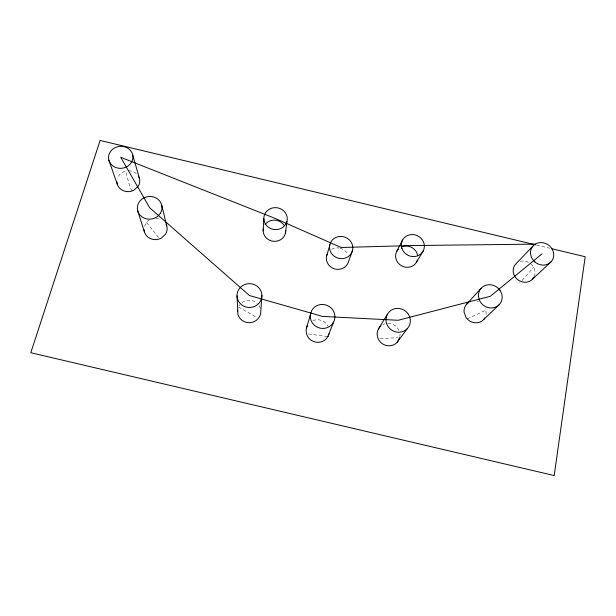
<?xml version="1.0" encoding="UTF-8"?>
<svg xmlns="http://www.w3.org/2000/svg" width="616" height="616" viewBox="0 0 616 616"><rect width="100%" height="100%" fill="white"/><g stroke="black" fill="none" stroke-linecap="round" stroke-linejoin="round"><path stroke-width="0.46" stroke-dasharray="3.08 2.31" d="M486.193 314.43L485.647 308.747M144.452 226.218L147.509 221.383A11.581 10.726 -7.8 0 1 149.272 220.028M521.991 280.534L533.556 267.313M467.267 318.903L485.962 310.118M380.057 338.569L397.782 337.699M308.393 333.918L326.888 336.498M536.598 245.091L549.68 248.225M238.546 307.084L257.226 317.61M146.616 222.445L158.42 237.322M131.97 190.952L129.914 186.879L125.564 171.156A11.465 10.418 -7.1 0 0 117.325 178.555M331.554 249.372A11.319 10.695 17.7 0 1 339.293 248.04M340.009 248.186A11.319 10.695 17.7 0 1 347.994 254.755M312.843 320.69A11.612 11.257 18.9 0 1 328.174 326.449M238.977 306.036A11.658 11.227 -0.3 0 1 239.801 304.805M241.911 302.695A11.658 11.227 -0.3 0 1 257.226 303.365M259.12 305.644A11.658 11.227 -0.3 0 1 260.352 308.316M382.89 324.601A11.589 11.08 33.7 0 1 384.931 323.785M387.849 323.338A11.589 11.08 33.7 0 1 399.391 331.385M399.977 334.28A11.589 11.08 33.7 0 1 399.907 336.475M520.181 261.392A11.288 10.264 36.8 0 1 528.52 262.324M530.953 263.971A11.288 10.264 36.8 0 1 532.917 266.135L534.288 268.676A11.288 10.264 36.8 0 1 534.126 276.769M128.521 170.786A11.465 10.418 -7.1 0 1 136.536 173.781M155.694 218.164A11.581 10.726 -7.8 0 1 160.784 219.211M477.069 301.185A11.473 10.665 38.2 0 1 478.486 301.617"/><path stroke-width="0.92" d="M263.14 230.823L263.833 218.703M261.885 295.303L260.814 311.211A11.658 11.227 -0.3 0 1 259.398 316.855L257.603 319.227A11.658 11.227 -0.3 0 1 246.385 322.391A11.658 11.227 -0.3 0 1 237.961 314.584L237.006 295.765M237.514 311.681L237.684 310.218M285.431 233.31L286.971 221.306A11.735 10.973 7.5 0 0 273.142 207.831A11.735 10.973 7.5 0 0 266.174 225.063A11.735 10.973 7.5 0 0 285.893 223.978L286.971 221.306M306.406 328.32L311.65 310.633A12.389 11.95 18.7 0 1 325.256 304.805A12.389 11.95 18.7 0 1 334.911 316.154L334.65 319.265A12.389 11.95 18.7 0 1 319.904 328.105A12.389 11.95 18.7 0 1 310.541 313.552M326.619 255.948L330.784 242.08A11.75 11.057 17.6 0 1 342.119 236.49A11.75 11.057 17.6 0 1 352.283 244.475L352.837 247.347A11.75 11.057 17.6 0 1 340.209 258.589A11.75 11.057 17.6 0 1 329.745 244.775M399.645 337.606L397.181 342.311A11.589 11.08 33.7 0 1 379.04 340.402L377.724 337.707L377.154 334.796A11.589 11.08 33.7 0 1 381.065 325.802M352.598 250.227L348.633 261.199A11.319 10.695 17.7 0 1 334.28 268.776A11.319 10.695 17.7 0 1 327.212 254.185M307.453 325.579A11.612 11.257 18.9 0 0 306.121 331.254L306.637 334.172A11.612 11.257 18.9 0 0 326.234 338.808L327.966 336.421L333.556 322.183M396.727 251.405L402.487 240.155M416.701 261.792L423.231 250.92M378.34 329.144L387.248 314.537M533.04 245.961L515.623 264.21A11.288 10.264 36.8 0 0 513.243 271.779L513.906 274.528A11.288 10.264 36.8 0 0 519.688 280.935L522.437 281.959A11.288 10.264 36.8 0 0 532.648 279.01L533.995 276.961M468.753 302.433A11.473 10.665 38.2 0 0 464.048 312.035L466.035 317.51L468.021 319.758A11.473 10.665 38.2 0 0 483.791 319.419L484.73 318.01M397.181 342.311L407.376 328.551M466.605 304.219L481.158 288.234M483.791 319.419L499.522 304.381M532.648 279.01L551.235 261.646M542.118 253.792L490.321 296.296L398.182 320.274L322.599 316.408L249.457 295.534L149.688 207.792L120.728 157.288L275.568 218.588L341.179 247.501L412.851 245.53L535.227 244.144M535.666 244.868L100.108 140.448L30.8 352.722L554.184 475.552L585.2 256.741L551.551 248.672M108.855 160.199L117.209 183.961A11.465 10.418 -7.1 0 0 131.123 191.276L133.911 190.205L138.161 186.34A11.465 10.418 -7.1 0 0 138.315 175.914M137.714 210.849L144.383 231.778A11.581 10.726 -7.8 0 0 158.512 239.239L161.315 238.13L165.573 234.126A11.581 10.726 -7.8 0 0 166.089 224.224M132.548 154.393L139.416 178.417M161.608 204.751L166.774 225.972M144.121 229.76L144.383 231.778M116.971 181.997L117.209 183.961M328.99 333.664A11.612 11.257 18.9 0 1 327.966 336.421M417.386 260.091A11.257 10.511 26.7 0 1 401.401 265.712A11.257 10.511 26.7 0 1 398.336 249.18M401.332 247.024A11.257 10.511 26.7 0 1 417.663 255.509M285.724 230.561A11.304 10.618 7.3 0 1 273.766 241.326A11.304 10.618 7.3 0 1 263.263 228.975M265.019 224.709A11.304 10.618 7.3 0 1 284.038 225.279M386.224 317.44L386.009 320.536A12.359 11.758 32.7 0 0 398.991 332.255A12.359 11.758 32.7 0 0 410.333 320.02L409.694 316.947A12.359 11.758 32.7 0 0 397.358 308.385A12.359 11.758 32.7 0 0 386.224 317.44M261.538 298.398L260.368 301.301A12.443 11.92 0.9 0 1 243.451 306.013A12.443 11.92 0.9 0 1 238.569 289.774L240.502 287.279A12.443 11.92 0.9 0 1 255.44 285.139A12.443 11.92 0.9 0 1 261.538 298.398M160.314 213.382L158.335 215.769A12.351 11.357 -6.9 0 1 139.817 214.853A12.351 11.357 -6.9 0 1 143.644 198.029L146.623 196.874A12.351 11.357 -6.9 0 1 159.529 200.816A12.351 11.357 -6.9 0 1 160.314 213.382M126.642 166.836L123.67 167.96A12.22 11.011 -6.4 0 1 108.732 155.486A12.22 11.011 -6.4 0 1 127.874 148.248A12.22 11.011 -6.4 0 1 126.642 166.836M534.865 261.9L532.755 259.582A12.02 10.834 36.2 0 1 539.824 242.627A12.02 10.834 36.2 0 1 553.407 257.55A12.02 10.834 36.2 0 1 534.865 261.9M499.969 290.298L497.851 287.934A12.235 11.288 37.4 0 0 484.73 285.662A12.235 11.288 37.4 0 0 478.47 296.519L479.163 299.53A12.235 11.288 37.4 0 0 495.903 307.007A12.235 11.288 37.4 0 0 499.969 290.298M401.94 248.541L401.339 245.684A11.681 10.865 26.4 0 1 416.986 235.528A11.681 10.865 26.4 0 1 420.836 253.946A11.681 10.865 26.4 0 1 401.94 248.541"/></g></svg>
